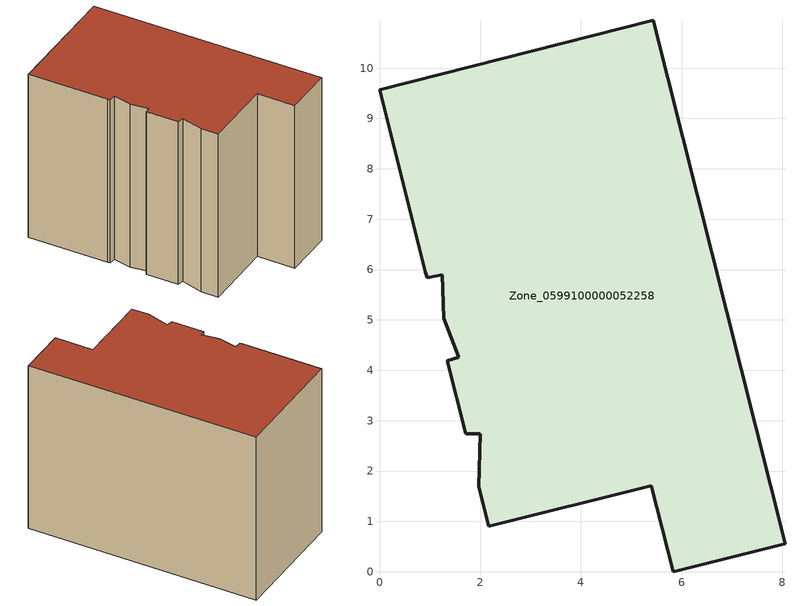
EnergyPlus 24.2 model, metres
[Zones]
Zone_0599100000052258
 floor ground (C_G): 1.25,5.9 0.95,5.84 0.91,5.95 0,9.57 5.43,10.95 8.05,0.56 5.83,0 5.4,1.71 2.17,0.9 1.97,1.69 2,2.74 1.71,2.74 1.35,4.19 1.58,4.26 1.27,5.03 z0
 wall outside (C_F): 8.05,0.56 5.43,10.95 0,9.57 0.91,5.95 0.95,5.84 1.25,5.9 1.27,5.03 1.58,4.26 1.35,4.19 1.71,2.74 2,2.74 1.97,1.69 2.17,0.9 5.4,1.71 5.83,0 8.05,0.56 z0:8.17
 roof outside (C_R): 1.25,5.9 1.27,5.03 1.58,4.26 1.35,4.19 1.71,2.74 2,2.74 1.97,1.69 2.17,0.9 5.4,1.71 5.83,0 8.05,0.56 5.43,10.95 0,9.57 0.91,5.95 0.95,5.84 z8.17
[BUILDING]
Pand.0599100000052258: North Axis=0; Terrain=City; Loads Convergence Tolerance Value=0.04; Temperature Convergence Tolerance Value=0.4; Solar Distribution=FullExterior; Maximum Number of Warmup Days=25; Minimum Number of Warmup Days=1
[Site:Location]
Rotterdam.The.Hague.AP_ZH_NLD Design_Conditions: Latitude=51.96; Longitude=4.45; Time Zone=1; Elevation=-4.5
[SITE:GROUNDTEMPERATURE:BUILDINGSURFACE]
18, 18, 18, 18, 18, 18, 18, 18, 18, 18, 18, 18
[MATERIAL] Thermal Absorptance=0.9; Solar Absorptance=0.7; Visible Absorptance=0.7
Name | Roughness | Thickness | Conductivity | Density | Specific Heat
G.TC.1975-1991 | MediumSmooth | 0.15 | 0.288461 | 540 | 1210
F.TC.1975-1991 | Rough | 0.3 | 0.230769 | 1920 | 840
R.TC.1975-1991 | MediumRough | 0.2 | 0.153846 | 1500 | 1000
[CONSTRUCTION]
C_G: G.TC.1975-1991
C_F: F.TC.1975-1991
C_R: R.TC.1975-1991
[ZONE]
Zone_0599100000052258: Type=1; Multiplier=1; Ceiling Height=Autocalculate; Volume=Autocalculate; Floor Area=autocalculate; Part of Total Floor Area=Yes
[ZONEINFILTRATION:DESIGNFLOWRATE]
Infil_Zone_0599100000052258: Zone or ZoneList or Space or SpaceList=Zone_0599100000052258; Schedule=AlwaysOn; Design Flow Rate Calculation Method=Flow/Area; Flow Rate per Floor Area=0.003; Constant Term Coefficient=1; Temperature Term Coefficient=0; Velocity Term Coefficient=0; Velocity Squared Term Coefficient=0
[HVACTEMPLATE:ZONE:IDEALLOADSAIRSYSTEM]
Zone_0599100000052258: Maximum Heating Supply Air Temperature=50; Minimum Cooling Supply Air Temperature=13; Maximum Heating Supply Air Humidity Ratio=0.0156; Minimum Cooling Supply Air Humidity Ratio=0.0077; Heating Limit=NoLimit; Cooling Limit=NoLimit; Dehumidification Control Type=ConstantSensibleHeatRatio; Cooling Sensible Heat Ratio=0.7; Dehumidification Setpoint=60; Humidification Control Type=None; Humidification Setpoint=30; Outdoor Air Method=None; Outdoor Air Flow Rate per Person=0.00944; Outdoor Air Flow Rate per Zone Floor Area=0; Outdoor Air Flow Rate per Zone=0; Demand Controlled Ventilation Type=None; Outdoor Air Economizer Type=NoEconomizer; Heat Recovery Type=None; Sensible Heat Recovery Effectiveness=0.7; Latent Heat Recovery Effectiveness=0.65
[ZONECONTROL:THERMOSTAT]
ThermostatControl_Zone_0599100000052258: Zone or ZoneList=Zone_0599100000052258; Control Type Schedule=DualSetpointControlType; Control 1=Thermostat_Zone_0599100000052258; Temperature Difference Between Cutout And Setpoint=0
[THERMOSTATSETPOINT:DUALSETPOINT]
Thermostat_Zone_0599100000052258: Heating Setpoint Temperature Schedule=HeatingSetpoint_Zone_0599100000052258; Cooling Setpoint Temperature Schedule=CoolingSetpoint_Zone_0599100000052258
[SCHEDULE:COMPACT]
HeatingSetpoint_Zone_0599100000052258: Through: 12/31, For: AllDays, Until: 24:00, 21
CoolingSetpoint_Zone_0599100000052258: Through: 12/31, For: AllDays, Until: 24:00, 24
DualSetpointControlType: Through: 12/31, For: AllDays, Until: 24:00, 4
AlwaysOn: Through: 12/31, For: AllDays, Until: 24:00, 1
